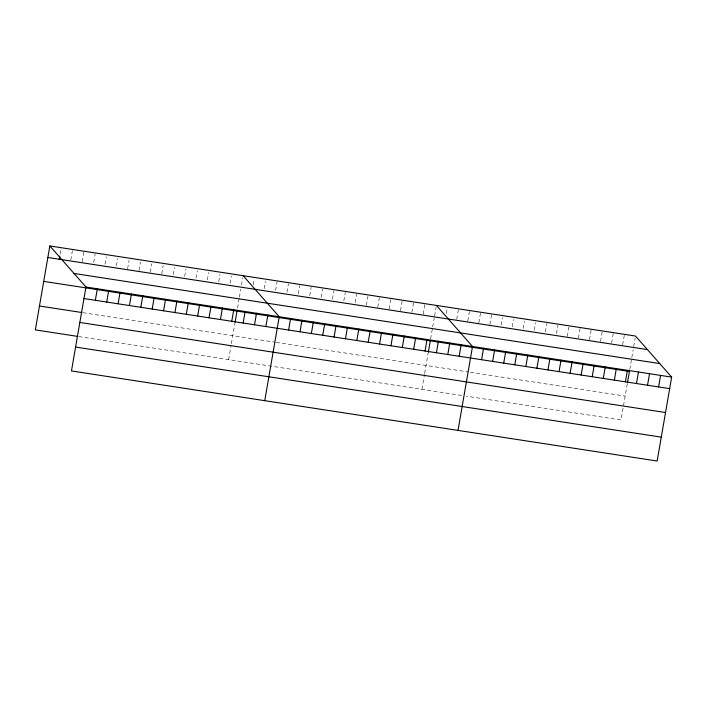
<?xml version="1.0" encoding="UTF-8"?>
<svg xmlns="http://www.w3.org/2000/svg" width="707" height="707" viewBox="0 0 707 707"><rect width="100%" height="100%" fill="white"/><g stroke="black" fill="none" stroke-linecap="round" stroke-linejoin="round"><path stroke-width="0.53" stroke-dasharray="3.54 2.65" d="M60.13 254.007L61.032 248.767M70.771 259.946L72.406 250.517M82.145 261.696L83.771 252.266M93.695 262.394L95.145 254.007M105.06 264.144L106.333 256.809M116.434 265.894L117.698 258.559M127.622 268.687L129.072 260.309M138.987 270.436L140.437 262.058M150.361 272.186L151.802 263.799M161.726 273.936L163.176 265.549M173.277 274.634L174.541 267.299M184.651 276.384L185.914 269.049M196.016 278.134L197.28 270.799M207.381 279.884L208.653 272.548M218.755 281.633L220.018 274.298M230.12 283.383L231.392 276.039M228.626 359.616L231.03 345.679M231.375 343.69L234.874 323.417M237.517 308.128L239.24 298.177M239.408 297.179L240.787 289.216M241.494 285.133L242.757 277.789M253.221 284.78L254.131 279.539M264.232 288.624L265.496 281.289M275.597 290.374L277.047 281.987M286.971 292.124L288.421 283.737M298.336 293.873L299.786 285.487M309.71 295.623L311.16 287.236M321.075 297.373L322.525 288.986M332.449 299.123L333.898 290.736M343.814 300.864L345.263 292.486M355.188 302.614L356.628 294.227M366.376 305.415L368.002 295.977M377.741 307.165L379.367 297.727M389.106 308.906L390.741 299.476M400.48 310.656L402.106 301.226M411.845 312.406L413.48 302.976M423.219 314.155L424.845 304.726M421.902 389.345L424.483 374.41M424.651 373.42L428.327 352.121M430.625 338.847L432.516 327.907M432.684 326.908L434.231 317.947M434.584 315.905L436.033 307.518M446.373 313.413L447.284 308.172M456.713 319.308L458.339 309.878M467.778 321.013L469.404 311.575M478.842 322.71L480.468 313.281M489.898 324.416L491.533 314.977M501.148 325.07L502.412 317.726M512.213 326.767L513.476 319.431M523.268 328.472L524.541 321.128M534.333 330.169L535.606 322.834M545.397 331.875L546.847 323.488M556.462 333.571L557.911 325.193M567.341 336.32L568.976 326.89M578.406 338.026L580.032 328.596M589.47 339.731L591.096 330.293M600.535 341.428L602.161 331.998M611.59 343.134L613.225 333.695M622.655 344.83L624.29 335.401M627.286 383.777L621.038 419.976L466.152 396.15M629.76 369.478L631.651 358.529M631.819 357.539L633.198 349.576M633.719 346.536L635.169 338.149M82.887 312.68L275.129 342.241M276.163 342.4L468.273 371.953M470.279 372.262L625.165 396.079M78.76 336.567L462.131 395.531"/><path stroke-width="1.06" d="M49.843 245.965L85.962 287.024L71.469 370.945L657.157 461.035L671.65 377.114L635.531 336.055L49.843 245.965L35.35 329.886L77.726 336.408M59.22 259.248L59.768 256.102M95.339 300.307L97.336 288.774M106.713 302.057L108.701 290.524M118.078 303.807L120.075 292.274M129.452 305.548L131.44 294.024M140.817 307.298L142.814 295.773M152.191 309.047L154.179 297.523M163.556 310.797L165.553 299.264M174.929 312.547L176.918 301.014M186.295 314.297L188.283 302.764M197.668 316.047L199.657 304.514M209.033 317.797L211.022 306.264M220.407 319.537L222.396 308.013M231.772 321.287L233.761 309.763M235.051 322.392L237.004 311.115M243.146 323.037L245.135 311.513M254.511 324.787L256.5 313.254M265.876 326.537L267.873 315.004M264.745 400.675L279.238 316.754L243.12 275.695M288.615 330.036L290.612 318.503M299.989 331.786L301.977 320.253M311.354 333.527L313.351 322.003M322.728 335.277L324.716 323.753M334.093 337.027L336.09 325.503M345.467 338.777L347.455 327.244M356.832 340.527L358.829 328.994M368.206 342.276L370.194 330.743M379.571 344.026L381.559 332.493M390.944 345.776L392.933 334.243M402.31 347.517L404.298 335.993M413.683 349.267L415.672 337.743M425.048 351.017L427.037 339.493M428.327 352.121L430.28 340.845M436.422 352.766L438.411 341.234M447.787 354.516L449.776 342.983M459.152 356.266L461.15 344.733M458.021 430.404L472.515 346.483L436.396 305.424M481.591 359.713L483.579 348.189M492.655 361.418L494.644 349.885M503.711 363.115L505.708 351.591M514.776 364.821L516.773 353.288M525.84 366.518L527.829 354.994M536.905 368.223L538.893 356.69M547.969 369.92L549.958 358.396M559.025 371.626L561.022 360.093M570.089 373.323L572.087 361.798M581.154 375.028L583.142 363.495M592.219 376.734L594.207 365.201M603.283 378.431L605.272 366.906M614.348 380.136L616.336 368.603M625.403 381.833L627.401 370.309M627.462 382.752L629.416 371.467L43.728 281.386M636.468 383.539L638.465 372.006M647.532 385.235L649.521 373.711M658.597 386.941L660.585 375.408M47.855 257.498L647.453 349.603M74.049 273.476L659.728 363.566M85.962 287.024L671.65 377.114M83.974 298.557L669.662 388.638M39.477 305.998L81.853 312.521M79.847 322.445L665.534 412.526M75.596 347.057L661.284 437.147"/></g></svg>
